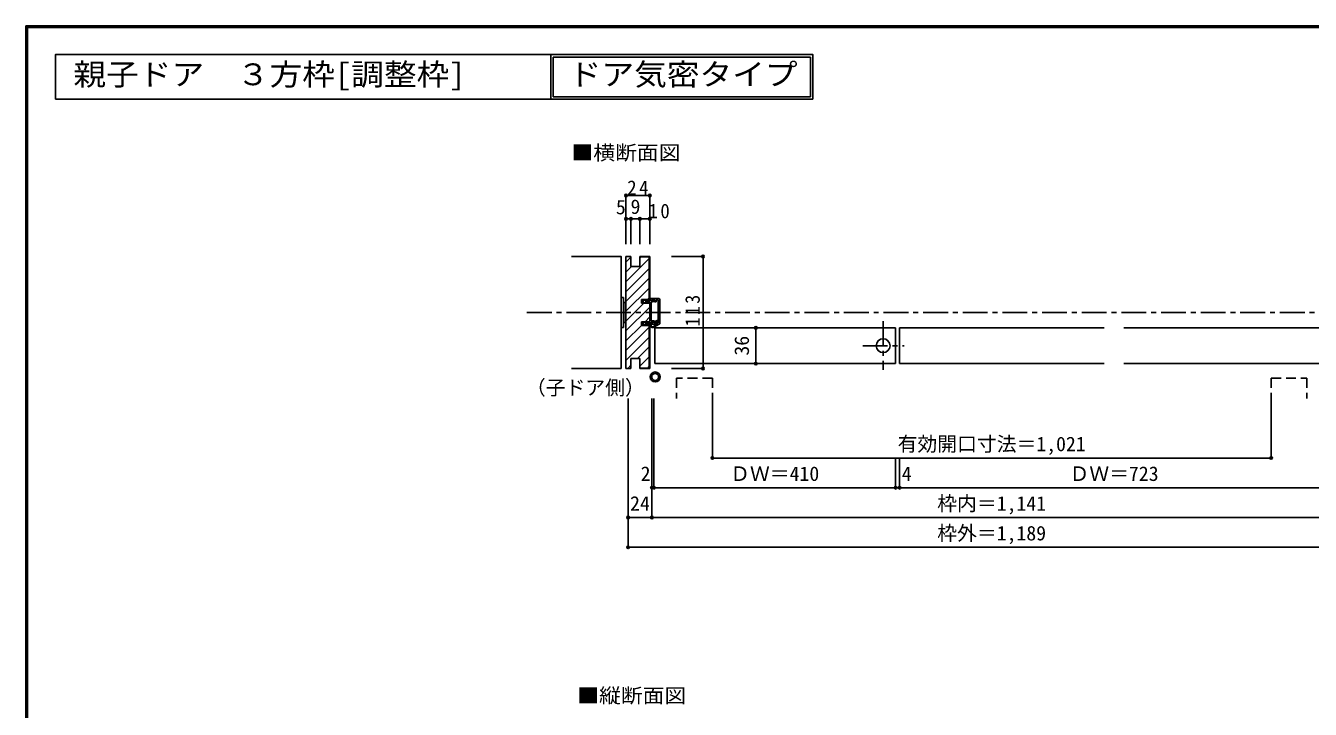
# Model space of a CAD drawing. Units: millimetres, scale not verified. Extents: x -973 to 977, y -718 to 696.
# Drawn here: x -973 to 323, y 6 to 696 of the extents above; entities that cross this region are included whole.
import ezdxf
from ezdxf.enums import TextEntityAlignment as Align

# ---------------------------------------------------------------- set-up
doc = ezdxf.new("R2010")
doc.units = ezdxf.units.MM
doc.header["$LTSCALE"] = 5
doc.header["$PDMODE"] = 32
doc.header["$PDSIZE"] = 2.5
doc.linetypes.add('CHAIN1', pattern=[8, 5, -1, 1, -1])
doc.linetypes.add('DASHED2', pattern=[3, 2, -1])
for name, color, linetype in [('0-0_補助線', 7, 'Continuous'), ('0-1_通り芯', 4, 'CHAIN1'), ('0-3_仕上げ', 7, 'Continuous'), ('0-4_枠', 3, 'Continuous'), ('0-6_扉', 6, 'Continuous'), ('0-7_金物', 7, 'Continuous'), ('0-8_戸当', 7, 'Continuous'), ('0-A_文字', 3, 'Continuous'), ('0-B_寸法', 7, 'Continuous'), ('0-C_ハッチ', 4, 'Continuous'), ('F-1_枠', 6, 'Continuous')]:
    doc.layers.add(name, color=color, linetype=linetype)
doc.styles.add('ＭＳ ゴシック', font='')
doc.styles.get('ＭＳ ゴシック').set_extended_font_data('MS Gothic')

msp = doc.modelspace()

# ---------------------------------------------------------------- linework, layer by layer
at = {"layer": '0-0_補助線'}
for radius in [5, 3.5]:
    msp.add_circle((-338.036, 341.475), radius, dxfattribs=at)
at = {"layer": '0-1_通り芯'}
msp.add_line((-467.5, 406.5), (467.5, 406.5), dxfattribs=at)
at = {"layer": '0-1_通り芯', "color": 7}
for p, q in [((-108.037, 397.796), (-108.037, 348.563)), ((-128.572, 373), (-86.786, 373))]:
    msp.add_line(p, q, dxfattribs=at)
at = {"layer": '0-1_通り芯', "color": 7, "linetype": 'Continuous'}
msp.add_circle((-108.037, 373), 7, dxfattribs=at)
at = {"layer": '0-3_仕上げ'}
msp.add_line((-422.5, 350), (-372.5, 350), dxfattribs=at)
msp.add_lwpolyline([(-422.5, 463), (-372.5, 463), (-372.5, 350)], dxfattribs=at)
at = {"layer": '0-4_枠'}
for p, q in [((-367.5, 463), (-362.5, 463)), ((-367.5, 463), (-367.5, 350)), ((-362.5, 463), (-362.5, 453)), ((-353.5, 463), (-343.5, 463)), ((-353.5, 463), (-353.5, 453)), ((-353.5, 462.5), (-344, 462.5)), ((-344, 419.479), (-344, 462.5)), ((-343.5, 419.479), (-343.5, 463)), ((-362.5, 453), (-353.5, 453)), ((-352, 419.479), (-343.5, 419.479)), ((-352, 415.779), (-352, 419.479)), ((-343.5, 415.779), (-352, 415.779)), ((-343.5, 397.179), (-343.5, 415.779)), ((-343.5, 397.179), (-352, 397.179)), ((-352, 393.479), (-352, 397.179)), ((-352, 393.479), (-343.5, 393.479)), ((-344, 393.479), (-344, 350.5)), ((-343.5, 393.479), (-343.5, 350)), ((-362.5, 360), (-353.5, 360)), ((-362.5, 360), (-362.5, 350)), ((-353.5, 360), (-353.5, 350)), ((-353.5, 350.5), (-344, 350.5)), ((-367.5, 350), (-362.5, 350)), ((-353.5, 350), (-343.5, 350))]:
    msp.add_line(p, q, dxfattribs=at)
at = {"layer": '0-6_扉'}
for p, q in [((-338.5, 391), (-338.5, 355)), ((-338.5, 391), (-95.537, 391)), ((-95.537, 355), (-95.537, 391)), ((-95.537, 391), (-95.537, 355)), ((-91.537, 355), (-91.537, 391)), ((-91.537, 391), (-91.537, 355)), ((-91.537, 391), (114.982, 391)), ((134.982, 391), (341.5, 391)), ((-338.5, 355), (-95.537, 355)), ((-91.537, 355), (114.982, 355)), ((134.982, 355), (341.5, 355))]:
    msp.add_line(p, q, dxfattribs=at)
at = {"layer": '0-6_扉', "linetype": 'DASHED2'}
for p, q in [((-316.352, 340.381), (-316.352, 319.657)), ((-280.352, 340.381), (-316.352, 340.381)), ((-280.352, 340.381), (-280.352, 319.657)), ((283.658, 340.381), (319.658, 340.381)), ((283.658, 340.381), (283.658, 319.657)), ((319.658, 340.381), (319.658, 319.657))]:
    msp.add_line(p, q, dxfattribs=at)
at = {"layer": '0-7_金物'}
for p, q in [((-372.5, 421.5), (-370, 421.5)), ((-370, 421.5), (-370, 391.5)), ((-370, 416.5), (-368, 416.5)), ((-368, 416.5), (-368, 396.5)), ((-368, 415.5), (-367.5, 415.5)), ((-372.5, 391.5), (-370, 391.5)), ((-370, 396.5), (-368, 396.5)), ((-368, 397.5), (-367.5, 397.5))]:
    msp.add_line(p, q, dxfattribs=at)
at = {"layer": '0-8_戸当'}
for p, q in [((-351, 417.579), (-348, 419.479)), ((-348, 416.079), (-351, 417.579)), ((-348, 418.329), (-348, 419.479)), ((-343.5, 418.329), (-348, 418.329)), ((-348, 416.829), (-343.5, 416.829)), ((-348, 416.079), (-348, 416.829)), ((-343.5, 418.579), (-341, 418.579)), ((-343.5, 418.329), (-343.5, 418.579)), ((-343.5, 396.129), (-343.5, 416.829)), ((-343.398, 420.104), (-341.498, 418.654)), ((-334.5, 420.629), (-343.2, 420.629)), ((-342, 398.629), (-342, 416.879)), ((-341.5, 417.379), (-341, 417.379)), ((-341, 418.879), (-341, 419.129)), ((-338.3, 419.129), (-341, 419.129)), ((-341, 418.829), (-341, 418.579)), ((-340.613, 419.116), (-338.895, 418.643)), ((-340.166, 417.828), (-339.305, 417.515)), ((-338.3, 417.129), (-338.3, 419.129)), ((-337.1, 417.129), (-338.3, 417.129)), ((-337.1, 419.129), (-337.1, 417.129)), ((-335, 419.129), (-337.1, 419.129)), ((-335, 396.129), (-335, 419.129)), ((-333.5, 419.629), (-333.5, 395.129)), ((-348, 394.629), (-348, 393.479)), ((-342.8, 394.629), (-348, 394.629)), ((-342.8, 393.129), (-342.8, 394.629)), ((-342.1, 393.129), (-342.1, 395.629)), ((-341.5, 398.129), (-339.54, 398.129)), ((-341, 395.329), (-339.797, 396.581)), ((-341, 394.629), (-341, 395.329)), ((-334, 394.629), (-341, 394.629)), ((-340.509, 392.145), (-335.56, 394.629)), ((-340.195, 391.519), (-334, 394.629)), ((-339, 396.179), (-339, 396.129)), ((-335, 396.129), (-339, 396.129)), ((-338.531, 397.579), (-335.909, 398.397)), ((-337.983, 396.284), (-335.491, 397.061))]:
    msp.add_line(p, q, dxfattribs=at)
for points in [[(-348, 396.879), (-351, 395.379), (-348, 393.479)], [(-348, 396.879), (-348, 396.129), (-343.5, 396.129)], [(-342.8, 394.629), (-342.8, 395.629), (-342, 395.629), (-342, 396.729), (-339.663, 396.729)]]:
    msp.add_lwpolyline(points, dxfattribs=at)
for centre, radius, start, end in [((-343.2, 420.329), 0.3, 90, 228.65222), ((-341.5, 416.879), 0.5, 90, 180), ((-341.3, 418.879), 0.3, 228.65222, 360), ((-340.7, 418.829), 0.3, 73.20997, 180), ((-341, 418.379), 1, 270, 326.52262), ((-339.1, 418.079), 0.6, 246.66235, 0), ((-339.1, 418.079), 0.6, 0, 73.20997), ((-334.5, 419.629), 1, 0, 90), ((-341, 393.129), 1.8, 180, 296.57515), ((-341, 393.129), 1.1, 180, 296.57515), ((-341.5, 398.629), 0.5, 180, 270), ((-339.5, 396.179), 0.5, 0, 126.38479), ((-339.663, 395.929), 0.8, 48.59038, 90), ((-339.54, 396.929), 1.2, 32.78874, 90), ((-338.34, 397.429), 1.2, 228.59038, 287.32983), ((-335.7, 397.729), 0.7, 287.32983, 107.32983), ((-334, 395.129), 0.5, 270, 0)]:
    msp.add_arc(centre, radius, start, end, dxfattribs=at)
at = {"layer": '0-A_文字'}
for p, q in [((-443.396, 621.667), (-443.396, 666.667)), ((-443.396, 666.667), (-443.396, 621.667)), ((-440.896, 664.167), (-181.292, 664.167)), ((-440.896, 664.167), (-440.896, 624.167)), ((-181.292, 664.167), (-181.292, 624.167)), ((-440.896, 624.167), (-181.292, 624.167)), ((-943.333, 621.667), (-443.396, 621.667)), ((-443.396, 621.667), (-178.792, 621.667))]:
    msp.add_line(p, q, dxfattribs=at)
for points in [[(-943.333, 621.667), (-943.333, 666.667), (-443.396, 666.667)], [(-443.396, 666.667), (-443.396, 621.667), (-443.396, 666.667)], [(-443.396, 666.667), (-178.792, 666.667), (-178.792, 621.667)]]:
    msp.add_lwpolyline(points, dxfattribs=at)
at = {"layer": '0-B_寸法', "color": 4}
for p, q in [((-367.5, 524.503), (-367.5, 475.461)), ((-367.5, 500.979), (-343.5, 500.979)), ((-362.5, 500.979), (-362.5, 475.461)), ((-353.5, 500.979), (-353.5, 475.461)), ((-321.64, 463), (-289.73, 463)), ((-289.73, 350), (-289.73, 463)), ((-236.49, 391), (-236.49, 355)), ((-321.64, 350), (-289.73, 350)), ((-365.347, 169.657), (-365.347, 319.657)), ((-341.347, 199.657), (-341.347, 319.657)), ((-339.347, 229.657), (-339.347, 319.657)), ((-280.352, 259.657), (-280.352, 319.657)), ((283.658, 259.657), (283.658, 319.657)), ((-280.352, 259.657), (283.658, 259.657)), ((-95.384, 229.657), (-95.384, 259.657)), ((-91.384, 229.657), (-91.384, 259.657)), ((343.653, 229.657), (-341.347, 229.657)), ((367.653, 199.657), (-365.347, 199.657)), ((367.653, 169.657), (-365.347, 169.657))]:
    msp.add_line(p, q, dxfattribs=at)
msp.add_lwpolyline([(-367.5, 524.503), (-343.5, 524.503), (-343.5, 475.461)], dxfattribs=at)
at = {"layer": '0-B_寸法'}
for p in [(-367.5, 524.503), (-343.5, 524.503), (-367.5, 500.979), (-362.5, 500.979), (-353.5, 500.979), (-343.5, 500.979), (-289.73, 463), (-236.49, 391), (-289.73, 350), (-236.49, 355), (-280.352, 259.657), (283.658, 259.657), (-341.347, 229.657), (-339.347, 229.657), (-95.384, 229.657), (-91.384, 229.657), (-365.347, 199.657), (-341.347, 199.657), (-365.347, 169.657)]:
    msp.add_point(p, dxfattribs=at)
at = {"layer": '0-C_ハッチ'}
for p, q in [((-367.5, 457.179), (-362.5, 462.179)), ((-344, 460.88), (-367.5, 437.38)), ((-353.5, 461.28), (-351.78, 463)), ((-361.78, 453), (-367.5, 447.28)), ((-367.5, 427.481), (-344, 450.981)), ((-367.5, 417.581), (-344, 441.081)), ((-367.5, 407.682), (-344, 431.182)), ((-367.5, 397.782), (-349.503, 415.779)), ((-345.803, 419.479), (-344, 421.282)), ((-367.5, 387.883), (-343.5, 411.883)), ((-348.304, 397.179), (-343.5, 401.983)), ((-367.5, 377.983), (-352, 393.483)), ((-367.5, 368.084), (-344, 391.584)), ((-367.5, 358.184), (-344, 381.684)), ((-355.785, 360), (-344, 371.785)), ((-365.785, 350), (-362.5, 353.285)), ((-353.5, 352.385), (-344, 361.885)), ((-345.486, 350.5), (-344, 351.986))]:
    msp.add_line(p, q, dxfattribs=at)
at = {"layer": 'F-1_枠'}
for p, q in [((-973.347, 695.833), (-973.347, -700.833)), ((-973.347, 695.833), (976.653, 695.833)), ((-973.347, 695), (976.653, 695)), ((-973.347, 694.167), (976.653, 694.167)), ((-972.514, 695.833), (-972.514, -700.833)), ((-971.68, 695.833), (-971.68, -700.833))]:
    msp.add_line(p, q, dxfattribs=at)

# ---------------------------------------------------------------- texts
at = {"layer": '0-A_文字', "style": 'ＭＳ ゴシック', "width": 1.1}
for s, p in [('親子ドア\u3000３方枠[調整枠]', (-925.208, 629.167)), ('ドア気密タイプ', (-425.271, 629.167))]:
    msp.add_text(s, height=21.99, dxfattribs=at).set_placement(p, align=Align.BOTTOM_LEFT)
at = {"layer": '0-A_文字', "color": 7, "style": 'ＭＳ ゴシック', "width": 1.1}
for s, p in [('■横断面図', (-422.5, 555.99)), ('■縦断面図', (-416.704, 8.256))]:
    msp.add_text(s, height=14.66, dxfattribs=at).set_placement(p, align=Align.BOTTOM_LEFT)
at = {"layer": '0-A_文字', "color": 7, "style": 'ＭＳ ゴシック'}
msp.add_text('（子ドア側）', height=14.66, dxfattribs=at).set_placement((-468.5, 319), align=Align.BOTTOM_LEFT)
at = {"layer": '0-B_寸法', "style": 'ＭＳ ゴシック'}
for s, p in [('5', (-377.669, 501.133)), ('9', (-362.883, 501.527)), ('有効開口寸法＝1,021', (-93.347, 262.157)), ('2', (-352.669, 232.157)), ('ＤＷ＝410', (-262.365, 232.157)), ('4', (-89.15, 232.157)), ('ＤＷ＝723', (80.135, 232.157)), ('24', (-363.347, 202.157)), ('枠内＝1,141', (-53.347, 202.157)), ('枠外＝1,189', (-53.347, 172.157))]:
    msp.add_text(s, height=14.66, dxfattribs=at).set_placement(p, align=Align.BOTTOM_LEFT)
msp.add_text('36', height=14.66, rotation=90, dxfattribs=at).set_placement((-238.99, 363), align=Align.BOTTOM_LEFT)
at = {"layer": '0-B_寸法', "char_height": 14.66, "attachment_point": 7, "style": 'ＭＳ ゴシック'}
for s, insert in [('\\T1.27;\\W0.95;24', (-366.269, 525.084)), ('\\T1.27;\\W0.95;10', (-344.849, 501.33))]:
    msp.add_mtext(s, dxfattribs=dict(at, insert=insert))
at = {"layer": '0-B_寸法', "insert": (-292.808, 392.523), "char_height": 14.66, "attachment_point": 7, "rotation": 90, "style": 'ＭＳ ゴシック'}
msp.add_mtext('\\T1.27;\\W0.9;113', dxfattribs=at)

doc.saveas('drawing.dxf')
